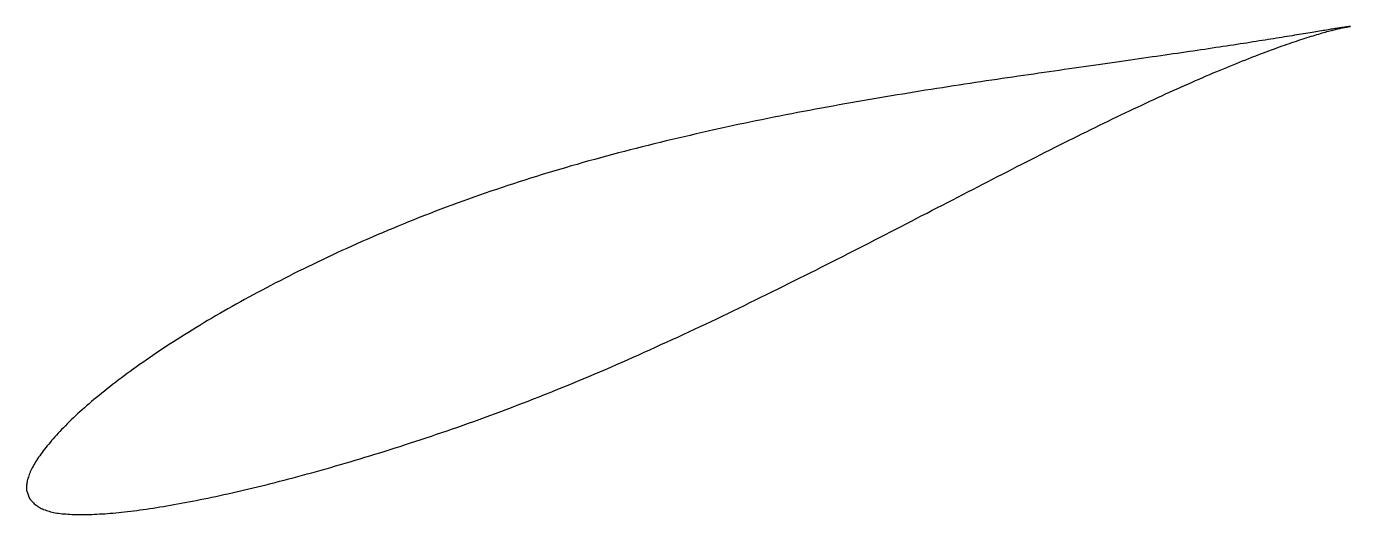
# Model space of a CAD drawing. Header units: metres. Extents: x -46 to 92, y -18 to 33.
import ezdxf

# ---------------------------------------------------------------- set-up
doc = ezdxf.new("R2010")
doc.units = ezdxf.units.M

msp = doc.modelspace()

# ---------------------------------------------------------------- linework, layer by layer
msp.add_lwpolyline([(91.81, 32.82), (91.81, 32.82), (91.8, 32.82), (91.79, 32.81), (91.77, 32.81), (91.74, 32.81), (91.71, 32.81), (91.67, 32.8), (91.63, 32.8), (91.58, 32.79), (91.53, 32.79), (91.47, 32.78), (91.41, 32.77), (91.34, 32.76), (91.26, 32.75), (91.18, 32.74), (91.09, 32.72), (91, 32.71), (90.9, 32.7), (90.8, 32.68), (90.69, 32.66), (90.58, 32.65), (90.46, 32.63), (90.34, 32.61), (90.21, 32.59), (90.07, 32.56), (89.93, 32.54), (89.78, 32.52), (89.63, 32.49), (89.48, 32.47), (89.31, 32.44), (89.15, 32.41), (88.97, 32.39), (88.8, 32.36), (88.61, 32.33), (88.42, 32.29), (88.23, 32.26), (88.03, 32.23), (87.82, 32.2), (87.62, 32.16), (87.4, 32.13), (87.18, 32.09), (86.95, 32.05), (86.72, 32.01), (86.49, 31.98), (86.25, 31.94), (86, 31.9), (85.75, 31.85), (85.49, 31.81), (85.23, 31.77), (84.96, 31.73), (84.69, 31.68), (84.41, 31.64), (84.13, 31.59), (83.84, 31.55), (83.55, 31.5), (83.26, 31.45), (82.95, 31.4), (82.65, 31.36), (82.33, 31.31), (82.02, 31.26), (81.7, 31.21), (81.37, 31.16), (81.04, 31.1), (80.7, 31.05), (80.36, 31), (80.02, 30.95), (79.66, 30.89), (79.31, 30.84), (78.95, 30.78), (78.58, 30.73), (78.22, 30.67), (77.84, 30.62), (77.46, 30.56), (77.08, 30.5), (76.69, 30.44), (76.3, 30.39), (75.9, 30.33), (75.5, 30.27), (75.1, 30.21), (74.69, 30.15), (74.28, 30.09), (73.86, 30.02), (73.43, 29.96), (73.01, 29.9), (72.58, 29.84), (72.14, 29.78), (71.7, 29.71), (71.26, 29.65), (70.81, 29.58), (70.36, 29.52), (69.9, 29.45), (69.45, 29.39), (68.98, 29.32), (68.51, 29.25), (68.04, 29.18), (67.57, 29.12), (67.09, 29.05), (66.61, 28.98), (66.12, 28.91), (65.63, 28.84), (65.14, 28.77), (64.64, 28.7), (64.14, 28.63), (63.64, 28.55), (63.13, 28.48), (62.62, 28.41), (62.11, 28.34), (61.59, 28.26), (61.07, 28.19), (60.54, 28.11), (60.02, 28.04), (59.49, 27.96), (58.95, 27.88), (58.42, 27.8), (57.88, 27.73), (57.34, 27.65), (56.79, 27.57), (56.24, 27.49), (55.69, 27.41), (55.14, 27.32), (54.59, 27.24), (54.03, 27.16), (53.47, 27.07), (52.9, 26.99), (52.34, 26.9), (51.77, 26.82), (51.2, 26.73), (50.62, 26.64), (50.05, 26.55), (49.47, 26.46), (48.89, 26.37), (48.31, 26.28), (47.72, 26.19), (47.14, 26.09), (46.55, 26), (45.96, 25.9), (45.37, 25.8), (44.77, 25.71), (44.18, 25.61), (43.58, 25.51), (42.98, 25.41), (42.38, 25.31), (41.78, 25.2), (41.18, 25.1), (40.57, 24.99), (39.97, 24.89), (39.36, 24.78), (38.75, 24.67), (38.14, 24.56), (37.53, 24.45), (36.92, 24.34), (36.31, 24.23), (35.69, 24.11), (35.08, 23.99), (34.46, 23.88), (33.85, 23.76), (33.23, 23.64), (32.61, 23.52), (31.99, 23.39), (31.37, 23.27), (30.75, 23.14), (30.13, 23.02), (29.51, 22.89), (28.89, 22.76), (28.27, 22.63), (27.65, 22.49), (27.03, 22.36), (26.41, 22.22), (25.78, 22.09), (25.16, 21.95), (24.54, 21.81), (23.92, 21.67), (23.3, 21.52), (22.67, 21.38), (22.05, 21.23), (21.43, 21.09), (20.81, 20.94), (20.19, 20.79), (19.57, 20.64), (18.95, 20.48), (18.33, 20.33), (17.71, 20.17), (17.1, 20.01), (16.48, 19.85), (15.86, 19.69), (15.25, 19.53), (14.63, 19.36), (14.02, 19.2), (13.41, 19.03), (12.8, 18.86), (12.19, 18.69), (11.58, 18.51), (10.97, 18.34), (10.36, 18.16), (9.76, 17.98), (9.15, 17.8), (8.55, 17.62), (7.95, 17.44), (7.35, 17.25), (6.75, 17.07), (6.16, 16.88), (5.56, 16.69), (4.97, 16.5), (4.38, 16.3), (3.79, 16.11), (3.2, 15.91), (2.62, 15.71), (2.03, 15.51), (1.45, 15.31), (0.87, 15.1), (0.3, 14.9), (-0.28, 14.69), (-0.85, 14.48), (-1.42, 14.27), (-1.99, 14.06), (-2.56, 13.85), (-3.12, 13.64), (-3.68, 13.42), (-4.24, 13.2), (-4.8, 12.98), (-5.35, 12.76), (-5.9, 12.54), (-6.45, 12.32), (-7, 12.09), (-7.54, 11.87), (-8.08, 11.64), (-8.62, 11.41), (-9.15, 11.19), (-9.69, 10.96), (-10.22, 10.72), (-10.74, 10.49), (-11.27, 10.26), (-11.79, 10.03), (-12.31, 9.79), (-12.82, 9.56), (-13.34, 9.32), (-13.84, 9.08), (-14.35, 8.84), (-14.85, 8.61), (-15.35, 8.37), (-15.85, 8.13), (-16.34, 7.89), (-16.83, 7.65), (-17.32, 7.41), (-17.81, 7.17), (-18.29, 6.92), (-18.76, 6.68), (-19.24, 6.44), (-19.71, 6.2), (-20.18, 5.95), (-20.64, 5.71), (-21.1, 5.47), (-21.56, 5.22), (-22.01, 4.98), (-22.46, 4.73), (-22.91, 4.49), (-23.35, 4.25), (-23.79, 4), (-24.22, 3.76), (-24.65, 3.51), (-25.08, 3.27), (-25.5, 3.02), (-25.92, 2.78), (-26.34, 2.53), (-26.75, 2.29), (-27.16, 2.05), (-27.56, 1.8), (-27.96, 1.56), (-28.36, 1.32), (-28.75, 1.07), (-29.14, 0.83), (-29.52, 0.59), (-29.9, 0.35), (-30.28, 0.11), (-30.65, -0.13), (-31.02, -0.37), (-31.38, -0.61), (-31.74, -0.85), (-32.09, -1.09), (-32.45, -1.33), (-32.79, -1.57), (-33.13, -1.8), (-33.47, -2.04), (-33.81, -2.27), (-34.14, -2.5), (-34.46, -2.74), (-34.78, -2.97), (-35.1, -3.2), (-35.41, -3.43), (-35.72, -3.66), (-36.02, -3.89), (-36.32, -4.12), (-36.61, -4.34), (-36.9, -4.57), (-37.18, -4.79), (-37.46, -5.01), (-37.74, -5.24), (-38.01, -5.46), (-38.28, -5.68), (-38.54, -5.89), (-38.8, -6.11), (-39.05, -6.33), (-39.3, -6.54), (-39.54, -6.76), (-39.78, -6.97), (-40.01, -7.18), (-40.24, -7.39), (-40.46, -7.6), (-40.68, -7.8), (-40.9, -8.01), (-41.11, -8.21), (-41.31, -8.42), (-41.51, -8.62), (-41.7, -8.82), (-41.9, -9.01), (-42.08, -9.21), (-42.26, -9.4), (-42.44, -9.59), (-42.61, -9.78), (-42.77, -9.97), (-42.94, -10.16), (-43.09, -10.34), (-43.24, -10.52), (-43.39, -10.7), (-43.53, -10.88), (-43.67, -11.05), (-43.8, -11.23), (-43.93, -11.4), (-44.06, -11.56), (-44.17, -11.73), (-44.29, -11.89), (-44.4, -12.05), (-44.5, -12.21), (-44.6, -12.37), (-44.69, -12.52), (-44.78, -12.67), (-44.86, -12.82), (-44.94, -12.97), (-45.02, -13.12), (-45.08, -13.26), (-45.15, -13.4), (-45.21, -13.54), (-45.26, -13.68), (-45.31, -13.81), (-45.35, -13.94), (-45.39, -14.07), (-45.43, -14.2), (-45.46, -14.32), (-45.48, -14.44), (-45.5, -14.55), (-45.52, -14.67), (-45.53, -14.77), (-45.54, -14.87), (-45.54, -14.97), (-45.54, -15.06), (-45.54, -15.14), (-45.54, -15.2), (-45.53, -15.25), (-45.53, -15.29), (-45.22, -16.16), (-45.22, -16.17), (-45.2, -16.19), (-45.18, -16.22), (-45.14, -16.26), (-45.09, -16.32), (-45.03, -16.39), (-44.97, -16.46), (-44.9, -16.54), (-44.82, -16.62), (-44.74, -16.7), (-44.65, -16.78), (-44.55, -16.85), (-44.45, -16.92), (-44.35, -16.99), (-44.24, -17.06), (-44.13, -17.12), (-44.01, -17.19), (-43.88, -17.24), (-43.76, -17.3), (-43.62, -17.35), (-43.48, -17.4), (-43.34, -17.45), (-43.2, -17.49), (-43.04, -17.53), (-42.89, -17.57), (-42.73, -17.6), (-42.56, -17.64), (-42.39, -17.67), (-42.21, -17.69), (-42.03, -17.72), (-41.85, -17.74), (-41.66, -17.76), (-41.46, -17.77), (-41.26, -17.79), (-41.06, -17.8), (-40.85, -17.81), (-40.64, -17.81), (-40.42, -17.82), (-40.2, -17.82), (-39.97, -17.83), (-39.73, -17.82), (-39.5, -17.82), (-39.25, -17.82), (-39.01, -17.81), (-38.75, -17.81), (-38.5, -17.8), (-38.23, -17.78), (-37.97, -17.77), (-37.7, -17.75), (-37.42, -17.74), (-37.14, -17.72), (-36.85, -17.7), (-36.56, -17.67), (-36.27, -17.64), (-35.97, -17.62), (-35.67, -17.59), (-35.36, -17.55), (-35.05, -17.52), (-34.73, -17.48), (-34.41, -17.44), (-34.09, -17.4), (-33.76, -17.35), (-33.43, -17.31), (-33.09, -17.26), (-32.75, -17.21), (-32.4, -17.16), (-32.05, -17.1), (-31.7, -17.04), (-31.34, -16.99), (-30.98, -16.92), (-30.61, -16.86), (-30.24, -16.8), (-29.86, -16.73), (-29.48, -16.66), (-29.1, -16.59), (-28.72, -16.51), (-28.33, -16.44), (-27.93, -16.36), (-27.53, -16.28), (-27.13, -16.2), (-26.73, -16.12), (-26.32, -16.03), (-25.9, -15.94), (-25.49, -15.85), (-25.07, -15.76), (-24.64, -15.67), (-24.21, -15.57), (-23.78, -15.47), (-23.35, -15.37), (-22.91, -15.27), (-22.47, -15.16), (-22.02, -15.06), (-21.57, -14.95), (-21.12, -14.84), (-20.67, -14.73), (-20.21, -14.61), (-19.75, -14.5), (-19.28, -14.38), (-18.82, -14.26), (-18.34, -14.13), (-17.87, -14.01), (-17.39, -13.88), (-16.91, -13.75), (-16.43, -13.62), (-15.95, -13.49), (-15.46, -13.35), (-14.97, -13.22), (-14.47, -13.08), (-13.98, -12.94), (-13.48, -12.79), (-12.97, -12.65), (-12.47, -12.5), (-11.96, -12.35), (-11.45, -12.2), (-10.94, -12.05), (-10.43, -11.89), (-9.91, -11.73), (-9.39, -11.57), (-8.87, -11.41), (-8.34, -11.25), (-7.82, -11.08), (-7.29, -10.92), (-6.76, -10.75), (-6.22, -10.57), (-5.69, -10.4), (-5.15, -10.23), (-4.61, -10.05), (-4.07, -9.87), (-3.53, -9.69), (-2.99, -9.5), (-2.44, -9.32), (-1.89, -9.13), (-1.34, -8.94), (-0.79, -8.75), (-0.24, -8.55), (0.31, -8.36), (0.87, -8.16), (1.43, -7.96), (1.98, -7.76), (2.54, -7.55), (3.1, -7.34), (3.67, -7.13), (4.23, -6.92), (4.79, -6.71), (5.36, -6.49), (5.92, -6.28), (6.49, -6.06), (7.06, -5.83), (7.63, -5.61), (8.2, -5.38), (8.77, -5.16), (9.34, -4.93), (9.91, -4.69), (10.48, -4.46), (11.06, -4.22), (11.63, -3.99), (12.21, -3.75), (12.78, -3.5), (13.36, -3.26), (13.93, -3.01), (14.51, -2.77), (15.08, -2.52), (15.66, -2.27), (16.24, -2.02), (16.82, -1.76), (17.39, -1.5), (17.97, -1.25), (18.55, -0.99), (19.13, -0.73), (19.7, -0.47), (20.28, -0.2), (20.86, 0.06), (21.44, 0.33), (22.02, 0.59), (22.59, 0.86), (23.17, 1.13), (23.75, 1.4), (24.33, 1.67), (24.9, 1.94), (25.48, 2.22), (26.06, 2.49), (26.63, 2.77), (27.21, 3.04), (27.78, 3.32), (28.36, 3.6), (28.93, 3.88), (29.5, 4.16), (30.08, 4.44), (30.65, 4.72), (31.22, 5), (31.79, 5.28), (32.36, 5.56), (32.93, 5.84), (33.5, 6.13), (34.07, 6.41), (34.63, 6.69), (35.2, 6.98), (35.76, 7.26), (36.33, 7.54), (36.89, 7.83), (37.45, 8.11), (38.02, 8.4), (38.57, 8.68), (39.13, 8.96), (39.69, 9.25), (40.25, 9.53), (40.8, 9.81), (41.36, 10.1), (41.91, 10.38), (42.46, 10.66), (43.01, 10.95), (43.56, 11.23), (44.1, 11.51), (44.65, 11.79), (45.19, 12.07), (45.73, 12.35), (46.28, 12.63), (46.81, 12.91), (47.35, 13.19), (47.89, 13.46), (48.42, 13.74), (48.95, 14.02), (49.48, 14.29), (50.01, 14.56), (50.54, 14.84), (51.06, 15.11), (51.59, 15.38), (52.11, 15.65), (52.63, 15.91), (53.14, 16.18), (53.66, 16.45), (54.17, 16.71), (54.68, 16.97), (55.19, 17.24), (55.7, 17.5), (56.2, 17.75), (56.7, 18.01), (57.2, 18.27), (57.7, 18.52), (58.2, 18.77), (58.69, 19.02), (59.18, 19.27), (59.67, 19.52), (60.15, 19.77), (60.64, 20.01), (61.12, 20.25), (61.6, 20.49), (62.07, 20.73), (62.54, 20.97), (63.01, 21.2), (63.48, 21.43), (63.95, 21.66), (64.41, 21.89), (64.87, 22.12), (65.33, 22.34), (65.78, 22.56), (66.23, 22.78), (66.68, 23), (67.12, 23.22), (67.57, 23.43), (68, 23.64), (68.44, 23.85), (68.87, 24.06), (69.3, 24.26), (69.73, 24.46), (70.16, 24.66), (70.58, 24.86), (70.99, 25.05), (71.41, 25.25), (71.82, 25.44), (72.23, 25.62), (72.63, 25.81), (73.03, 25.99), (73.43, 26.17), (73.82, 26.35), (74.21, 26.52), (74.6, 26.7), (74.99, 26.87), (75.37, 27.03), (75.74, 27.2), (76.12, 27.36), (76.49, 27.52), (76.85, 27.68), (77.21, 27.83), (77.57, 27.99), (77.93, 28.14), (78.28, 28.28), (78.62, 28.43), (78.97, 28.57), (79.31, 28.71), (79.64, 28.85), (79.97, 28.98), (80.3, 29.11), (80.62, 29.24), (80.94, 29.37), (81.26, 29.5), (81.57, 29.62), (81.88, 29.74), (82.18, 29.85), (82.48, 29.97), (82.77, 30.08), (83.06, 30.19), (83.35, 30.29), (83.63, 30.4), (83.91, 30.5), (84.18, 30.6), (84.45, 30.7), (84.72, 30.79), (84.98, 30.88), (85.23, 30.97), (85.48, 31.06), (85.73, 31.14), (85.97, 31.23), (86.21, 31.3), (86.44, 31.38), (86.67, 31.46), (86.9, 31.53), (87.12, 31.6), (87.33, 31.67), (87.54, 31.74), (87.74, 31.8), (87.94, 31.86), (88.14, 31.92), (88.33, 31.98), (88.52, 32.03), (88.7, 32.08), (88.87, 32.14), (89.05, 32.18), (89.21, 32.23), (89.37, 32.28), (89.53, 32.32), (89.68, 32.36), (89.83, 32.4), (89.97, 32.43), (90.11, 32.47), (90.24, 32.5), (90.36, 32.53), (90.48, 32.56), (90.6, 32.59), (90.71, 32.61), (90.82, 32.64), (90.92, 32.66), (91.01, 32.68), (91.1, 32.7), (91.19, 32.72), (91.27, 32.73), (91.34, 32.75), (91.41, 32.76), (91.47, 32.77), (91.53, 32.78), (91.58, 32.79), (91.63, 32.8), (91.67, 32.8), (91.71, 32.81), (91.74, 32.81), (91.77, 32.81), (91.79, 32.81), (91.8, 32.82), (91.81, 32.82), (91.81, 32.82)], close=True)

doc.saveas('drawing.dxf')
